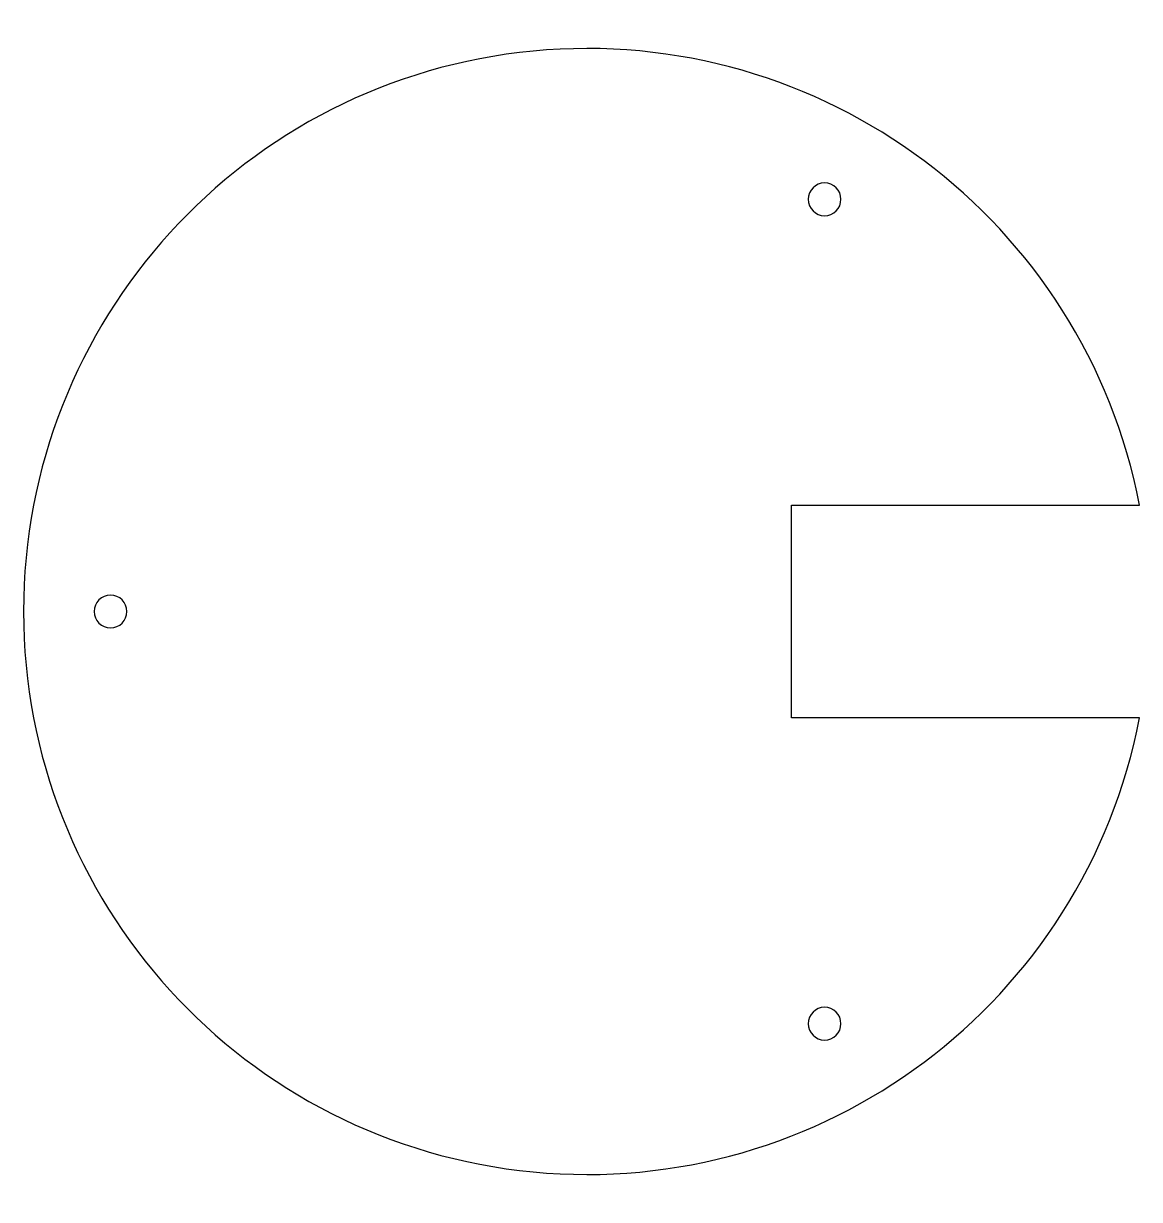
# Model space of a CAD drawing. Extents: x -55 to 54, y -57 to 57.
import ezdxf

# ---------------------------------------------------------------- set-up
doc = ezdxf.new("R2010")
doc.units = 0
doc.layers.add('Shape2DView004', color=7, linetype='CONTINUOUS')

msp = doc.modelspace()

# ---------------------------------------------------------------- linework, layer by layer
at = {"layer": 'Shape2DView004'}
for p, q in [((20.01, -10.4), (20.01, 10.4)), ((20.01, 10.4), (54.01, 10.4)), ((54.01, -10.4), (20.01, -10.4))]:
    msp.add_line(p, q, dxfattribs=at)
for centre, major_axis, start_param, end_param in [((0, 0), (0, -55), 1.76103, 1.38056), ((23.25, 40.27), (0, -1.6), 0, 6.28318), ((-46.5, 0), (0, -1.6), 0, 6.28318), ((23.25, -40.27), (0, -1.6), 0, 6.28318)]:
    msp.add_ellipse(centre, major_axis=major_axis, ratio=1, start_param=start_param, end_param=end_param, dxfattribs=at)

doc.saveas('drawing.dxf')
